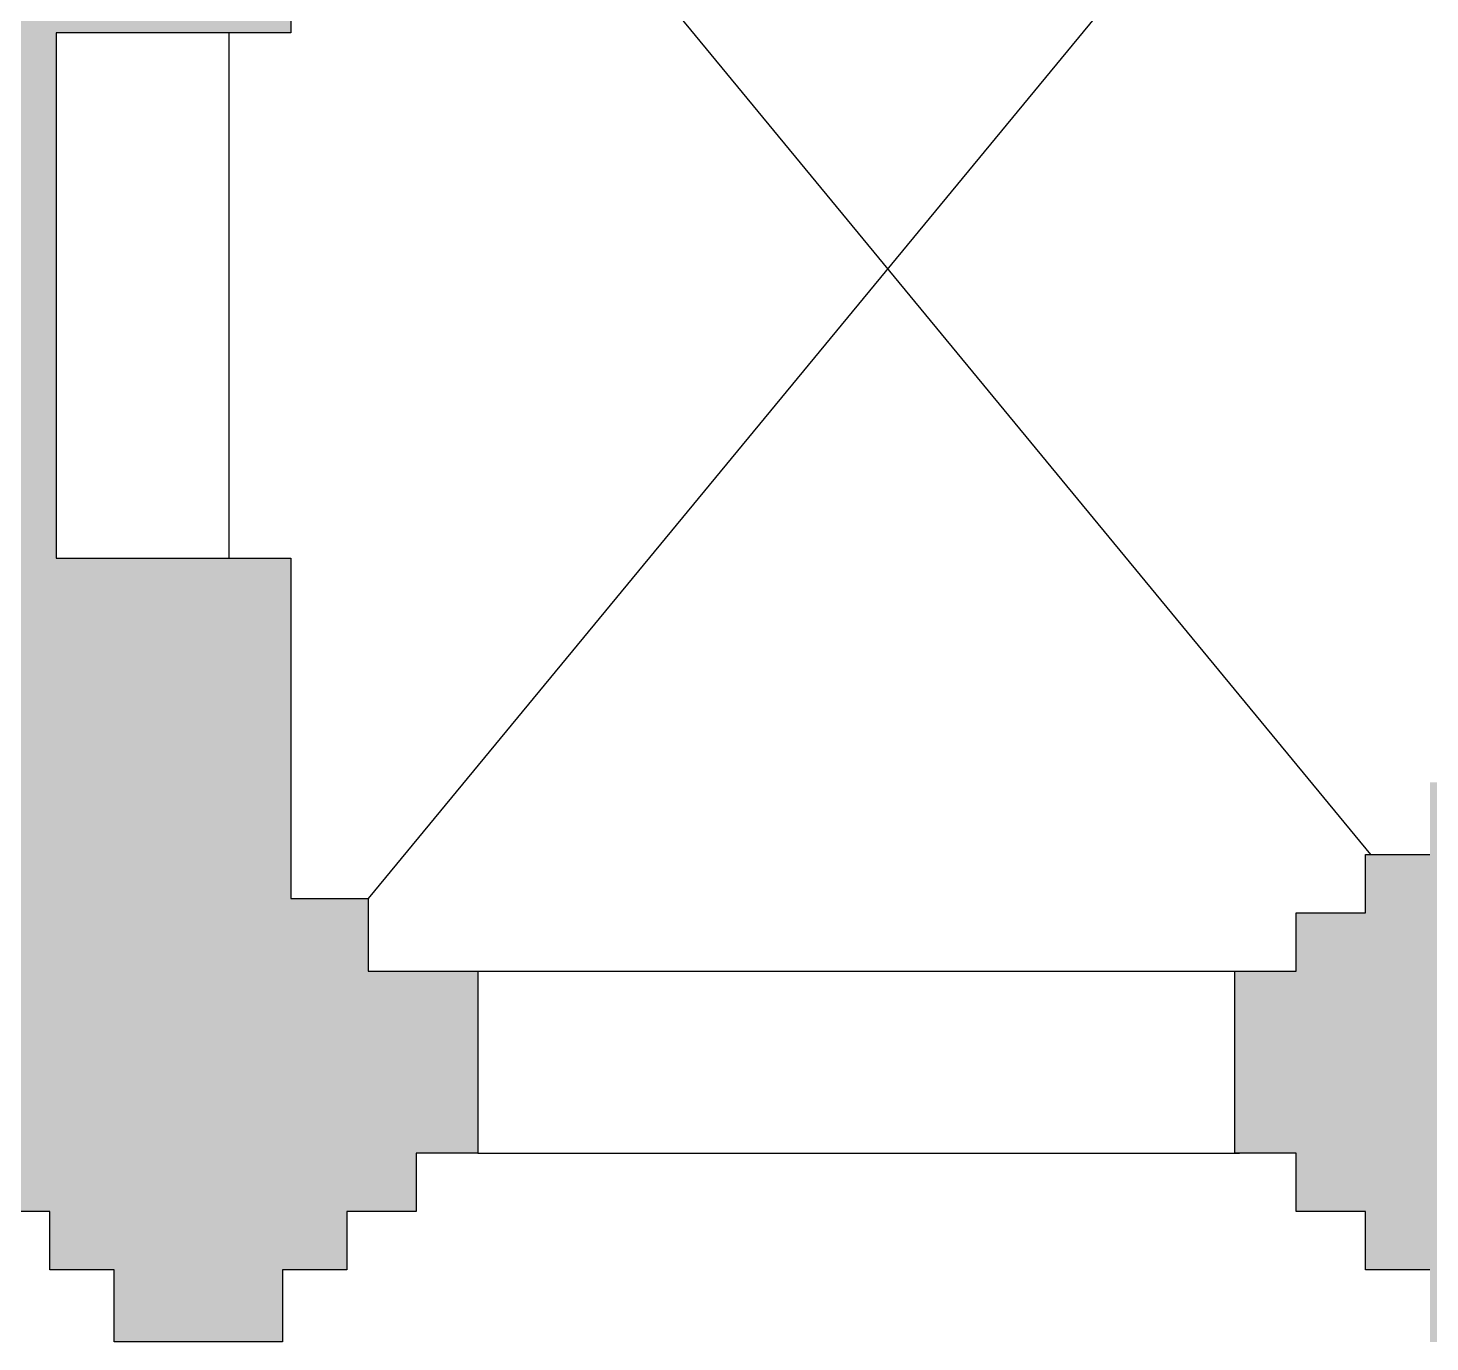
# Model space of a CAD drawing. Extents: x 77 to 121, y -270 to -21.
# Drawn here: x 87.33 to 92.56, y -269.52 to -264.62 of the extents above; entities that cross this region are included whole.
import ezdxf

# ---------------------------------------------------------------- set-up
doc = ezdxf.new("R2010")
doc.units = 0
for name, color, linetype in [('BASE_PLAN', 7, 'CONTINUOUS'), ('POCHE', 7, 'CONTINUOUS'), ('VAULT_LINES', 7, 'CONTINUOUS')]:
    doc.layers.add(name, color=color, linetype=linetype)

# ---------------------------------------------------------------- blocks, each defined once
blk = doc.blocks.new('*U26')
at = {"layer": 'POCHE', "linetype": 'CONTINUOUS'}
for points in [[(92.5582, -267.6993), (92.5582, -267.4309), (93.1851, -269.5177)], [(93.1851, -267.6993), (92.5582, -267.4309), (93.1851, -267.4309)], [(93.1851, -269.5177), (92.5582, -267.4309), (93.1851, -269.2493)], [(93.1851, -269.2493), (92.5582, -267.4309), (93.1851, -267.6993)], [(92.3179, -267.917), (92.3179, -267.6993), (92.5582, -269.2493)], [(92.5582, -269.2493), (92.3179, -267.6993), (92.5582, -267.6993)], [(92.5582, -269.2493), (92.5582, -267.6993), (93.1851, -269.5177)], [(93.1851, -269.2493), (93.1851, -267.6993), (93.4253, -269.2493)], [(93.4253, -267.917), (93.1851, -267.6993), (93.4253, -267.6993)], [(93.4253, -269.2493), (93.1851, -267.6993), (93.4253, -269.0316)], [(93.4253, -269.0316), (93.1851, -267.6993), (93.4253, -267.917)], [(92.0593, -268.1347), (92.0593, -267.917), (92.3179, -269.0316)], [(92.3179, -269.0316), (92.0593, -267.917), (92.3179, -267.917)], [(92.3179, -269.0316), (92.3179, -267.917), (92.5582, -269.2493)], [(93.4253, -269.0316), (93.4253, -267.917), (93.6839, -269.0316)], [(93.6839, -268.1347), (93.4253, -267.917), (93.6839, -267.917)], [(93.6839, -269.0316), (93.4253, -267.917), (93.6839, -268.8139)], [(93.6839, -268.8139), (93.4253, -267.917), (93.6839, -268.1347)], [(91.8298, -268.8139), (91.8298, -268.1347), (92.0593, -268.8139)], [(92.0593, -268.8139), (91.8298, -268.1347), (92.0593, -268.1347)], [(92.0593, -268.8139), (92.0593, -268.1347), (92.3179, -269.0316)], [(93.6839, -268.8139), (93.6839, -268.1347), (93.9134, -268.8139)], [(93.9134, -268.8139), (93.6839, -268.1347), (93.9134, -268.1347)], [(92.0593, -269.0316), (92.0593, -268.8139), (92.3179, -269.0316)], [(92.3179, -269.2493), (92.3179, -269.0316), (92.5582, -269.2493)], [(92.5582, -269.5177), (92.5582, -269.2493), (93.1851, -269.5177)]]:
    blk.add_solid(points, dxfattribs=at)
blk = doc.blocks.new('*U28')
at = {"layer": 'POCHE', "linetype": 'CONTINUOUS'}
for points in [[(87.893, -264.6351), (87.893, -262.3187), (87.893, -261.7652)], [(87.893, -264.6351), (87.893, -261.7652), (88.3092, -264.6351)], [(88.3092, -264.6351), (87.893, -261.7652), (88.3092, -263.1664)], [(86.9838, -269.0316), (86.9838, -262.3187), (87.4109, -269.0316)], [(87.4109, -269.0316), (86.9838, -262.3187), (87.4109, -262.3187)], [(87.4109, -269.0316), (87.4109, -262.3187), (87.4346, -269.2493)], [(87.4346, -264.6351), (87.4109, -262.3187), (87.4346, -262.3187)], [(87.4346, -269.2493), (87.4109, -262.3187), (87.4346, -266.5944)], [(87.4346, -266.5944), (87.4109, -262.3187), (87.4346, -264.6351)], [(87.4346, -264.6351), (87.4346, -262.3187), (87.893, -264.6351)], [(87.893, -264.6351), (87.4346, -262.3187), (87.893, -262.3187)], [(87.893, -264.6351), (87.893, -262.3187), (87.893, -264.6351)], [(87.4346, -269.2493), (87.4346, -266.5944), (87.6512, -269.2493)], [(87.6512, -269.2493), (87.4346, -266.5944), (87.6512, -266.5944)], [(87.6512, -269.2493), (87.6512, -266.5944), (88.2781, -269.5177)], [(88.2781, -269.2493), (87.6512, -266.5944), (88.2781, -266.5944)], [(88.2781, -269.5177), (87.6512, -266.5944), (88.2781, -269.2493)], [(88.2781, -269.2493), (88.2781, -266.5944), (88.3092, -269.2493)], [(88.3092, -267.8641), (88.2781, -266.5944), (88.3092, -266.5944)], [(88.3092, -269.2493), (88.2781, -266.5944), (88.3092, -267.8641)], [(88.3092, -269.2493), (88.3092, -267.8641), (88.5183, -269.2493)], [(88.5183, -269.0316), (88.3092, -267.8641), (88.5183, -267.8641)], [(88.5183, -269.2493), (88.3092, -267.8641), (88.5183, -269.0316)], [(88.5183, -269.0316), (88.5183, -267.8641), (88.5978, -269.0316)], [(88.5978, -268.1347), (88.5183, -267.8641), (88.5978, -267.8641)], [(88.5978, -269.0316), (88.5183, -267.8641), (88.5978, -268.1347)], [(88.5978, -269.0316), (88.5978, -268.1347), (88.7769, -269.0316)], [(88.7769, -268.8139), (88.5978, -268.1347), (88.7769, -268.1347)], [(88.7769, -269.0316), (88.5978, -268.1347), (88.7769, -268.8139)], [(88.7769, -268.8139), (88.7769, -268.1347), (89.0064, -268.8139)], [(89.0064, -268.8139), (88.7769, -268.1347), (89.0064, -268.1347)], [(87.4109, -269.2493), (87.4109, -269.0316), (87.4346, -269.2493)], [(87.6512, -269.5177), (87.6512, -269.2493), (88.2781, -269.5177)]]:
    blk.add_solid(points, dxfattribs=at)

msp = doc.modelspace()

# ---------------------------------------------------------------- linework, layer by layer
at = {"layer": 'BASE_PLAN'}
for p, q in [((88.3092, -263.1664), (88.3092, -264.6351)), ((88.3092, -264.6351), (87.4346, -264.6351)), ((87.4346, -264.6351), (87.4346, -266.5944)), ((88.0786, -264.6351), (88.0786, -266.5944)), ((87.4346, -266.5944), (88.3092, -266.5944)), ((88.3092, -266.5944), (88.3092, -267.8641)), ((92.3179, -267.917), (92.3179, -267.6993)), ((92.3179, -267.6993), (92.5582, -267.6993)), ((88.3092, -267.8641), (88.5978, -267.8641)), ((88.5978, -267.8641), (88.5978, -268.1347)), ((92.0593, -268.1347), (92.0593, -267.917)), ((92.0593, -267.917), (92.3179, -267.917)), ((88.5978, -268.1347), (89.0064, -268.1347)), ((89.0064, -268.1347), (89.0064, -268.8139)), ((89.0064, -268.1347), (91.8482, -268.1347)), ((91.8298, -268.8139), (91.8298, -268.1347)), ((91.8298, -268.1347), (92.0593, -268.1347)), ((89.0064, -268.8139), (88.7769, -268.8139)), ((88.7769, -268.8139), (88.7769, -269.0316)), ((89.0064, -268.8139), (88.7769, -268.8139)), ((89.0064, -268.8139), (91.8482, -268.8139)), ((92.0593, -268.8139), (91.8298, -268.8139)), ((92.0593, -269.0316), (92.0593, -268.8139)), ((87.4109, -269.0316), (85.9258, -269.0316)), ((87.4109, -269.2493), (87.4109, -269.0316)), ((88.7769, -269.0316), (88.5183, -269.0316)), ((88.5183, -269.0316), (88.5183, -269.2493)), ((92.3179, -269.0316), (92.0593, -269.0316)), ((92.3179, -269.2493), (92.3179, -269.0316)), ((87.6512, -269.2493), (87.4109, -269.2493)), ((87.6512, -269.5177), (87.6512, -269.2493)), ((88.5183, -269.2493), (88.2781, -269.2493)), ((88.2781, -269.2493), (88.2781, -269.5177)), ((92.5582, -269.2493), (92.3179, -269.2493)), ((88.2781, -269.5177), (87.6512, -269.5177))]:
    msp.add_line(p, q, dxfattribs=at)
at = {"layer": 'VAULT_LINES'}
for p, q in [((88.5978, -263.1664), (92.3363, -267.6993)), ((92.3363, -263.3312), (88.5978, -267.8641))]:
    msp.add_line(p, q, dxfattribs=at)

# ---------------------------------------------------------------- block references
at = {"layer": 'POCHE'}
for name in ['*U28', '*U26']:
    msp.add_blockref(name, (0, 0), dxfattribs=at)

doc.saveas('drawing.dxf')
